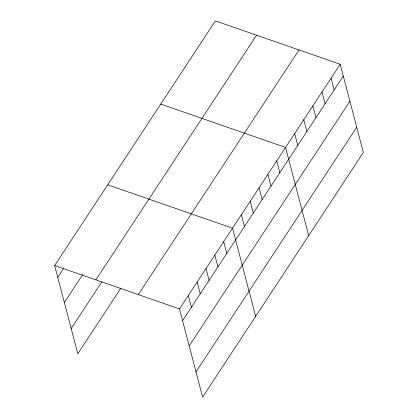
<?xml version="1.0" encoding="UTF-8"?>
<svg xmlns="http://www.w3.org/2000/svg" width="418" height="418" viewBox="0 0 418 418"><rect width="100%" height="100%" fill="white"/><g stroke="black" fill="none" stroke-linecap="round" stroke-linejoin="round"><path stroke-width="0.63" d="M120.933 288.08L77.795 353.748L54.659 265.561L215.39 20.9L340.205 64.252L363.341 152.439L202.61 397.1L179.479 308.918L340.205 64.252M57.752 277.353L63.411 268.743M64.367 302.564L82.754 274.574M95.853 279.872L256.579 35.206M71.18 328.538L101.945 281.706M138.29 294.612L299.016 49.946M182.572 320.71L343.298 76.045M189.182 345.916L349.913 101.255M196 371.889L356.726 127.229M160.742 104.087L285.557 147.439L308.693 235.621M107.703 184.824L232.518 228.181L255.654 316.363M54.659 265.561L179.479 308.918M331.098 78.119L334.191 89.907M321.991 91.981L325.084 103.774M312.883 105.848L315.977 117.636M303.771 119.71L306.864 131.503M294.664 133.577L297.757 145.365M276.716 160.899L279.809 172.686M267.875 174.353L270.969 186.146M259.04 187.807L262.133 199.6M250.199 201.267L253.292 213.055M241.358 214.721L244.452 226.514M223.677 241.635L226.77 253.428M214.836 255.09L217.93 266.883M205.996 268.549L209.089 280.337M197.155 282.004L200.248 293.797M188.319 295.463L191.413 307.251"/></g></svg>
